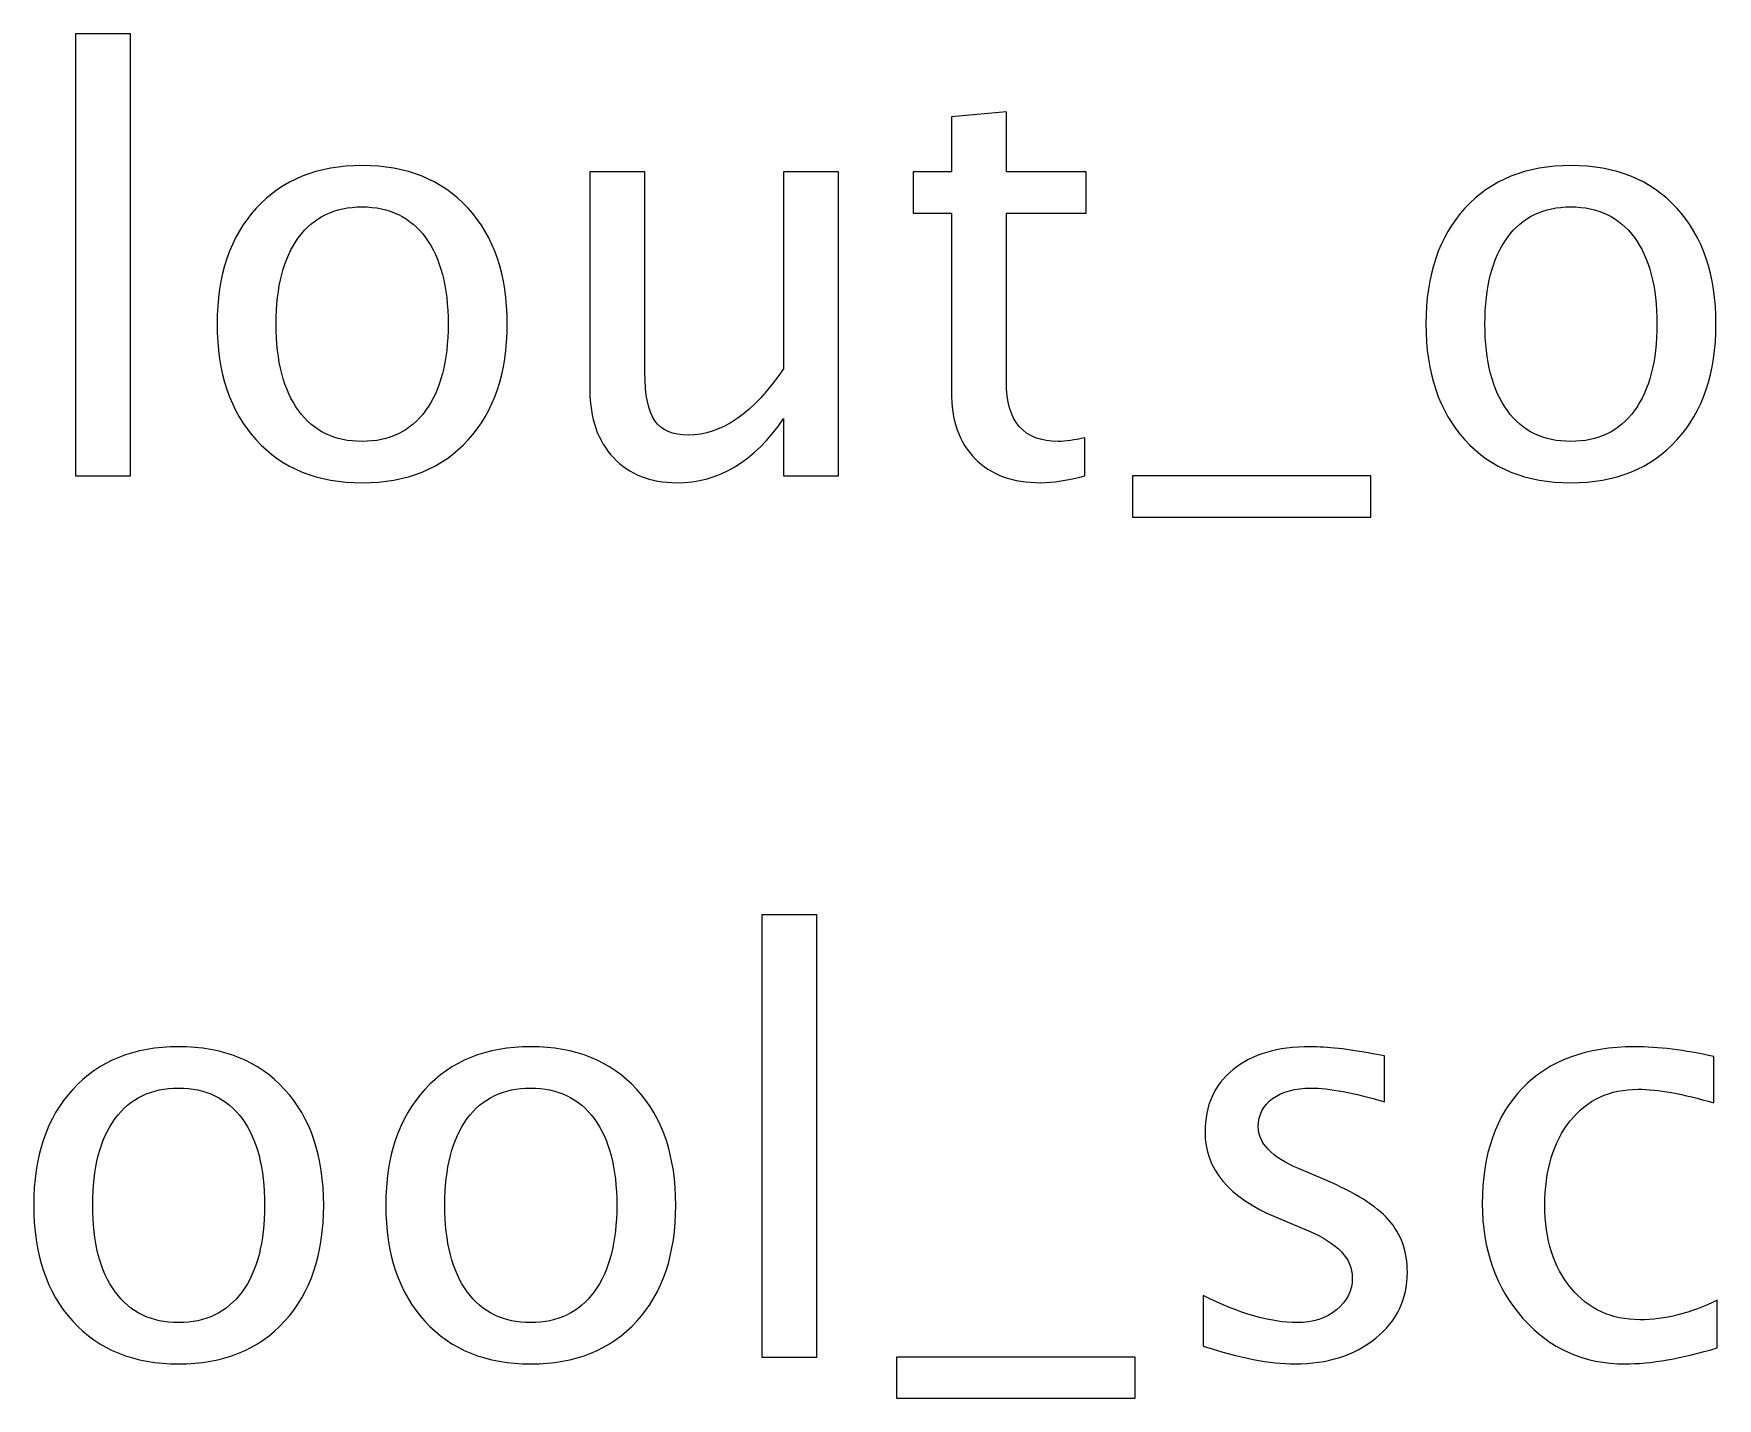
# Model space of a CAD drawing. Header units: centimetres. Extents: x -28.3 to 24.4, y -22.4 to 29.
# Drawn here: x -20.01 to -13.8, y 23.96 to 29 of the extents above; entities that cross this region are included whole.
import ezdxf

# ---------------------------------------------------------------- set-up
doc = ezdxf.new("R2010")
doc.units = ezdxf.units.CM
doc.header["$MEASUREMENT"] = 0
doc.layers.add('Layer 1', color=7, linetype='Continuous')

msp = doc.modelspace()

# ---------------------------------------------------------------- linework, layer by layer
at = {"layer": 'Layer 1'}
for points, knots in [([(-19.85876, 27.36644), (-19.85876, 27.36644), (-19.85876, 28.99839), (-19.85876, 28.99839), (-19.85876, 28.99839), (-19.85876, 28.99839), (-19.65556, 28.99839), (-19.65556, 28.99839), (-19.65556, 28.99839), (-19.65556, 28.99839), (-19.65556, 27.36644), (-19.65556, 27.36644), (-19.65556, 27.36644), (-19.65556, 27.36644), (-19.85876, 27.36644), (-19.85876, 27.36644)], [0, 0, 0, 0, 0.2, 0.2, 0.2, 0.2, 0.4, 0.4, 0.4, 0.4, 0.6, 0.6, 0.6, 0.6, 1, 1, 1, 1]), ([(-16.1313, 27.36679), (-16.19409, 27.34951), (-16.24877, 27.34104), (-16.29499, 27.34104), (-16.29499, 27.34104), (-16.3987, 27.34104), (-16.47949, 27.37067), (-16.53735, 27.42994), (-16.53735, 27.42994), (-16.59556, 27.48921), (-16.62448, 27.5714), (-16.62448, 27.67688), (-16.62448, 27.67688), (-16.62448, 27.67688), (-16.62448, 28.33587), (-16.62448, 28.33587), (-16.62448, 28.33587), (-16.62448, 28.33587), (-16.76489, 28.33587), (-16.76489, 28.33587), (-16.76489, 28.33587), (-16.76489, 28.33587), (-16.76489, 28.48828), (-16.76489, 28.48828), (-16.76489, 28.48828), (-16.76489, 28.48828), (-16.62448, 28.48828), (-16.62448, 28.48828), (-16.62448, 28.48828), (-16.62448, 28.48828), (-16.62448, 28.69112), (-16.62448, 28.69112), (-16.62448, 28.69112), (-16.62448, 28.69112), (-16.42128, 28.71053), (-16.42128, 28.71053), (-16.42128, 28.71053), (-16.42128, 28.71053), (-16.42128, 28.48828), (-16.42128, 28.48828), (-16.42128, 28.48828), (-16.42128, 28.48828), (-16.12707, 28.48828), (-16.12707, 28.48828), (-16.12707, 28.48828), (-16.12707, 28.48828), (-16.12707, 28.33587), (-16.12707, 28.33587), (-16.12707, 28.33587), (-16.12707, 28.33587), (-16.42128, 28.33587), (-16.42128, 28.33587), (-16.42128, 28.33587), (-16.42128, 28.33587), (-16.42128, 27.71357), (-16.42128, 27.71357), (-16.42128, 27.71357), (-16.42128, 27.56682), (-16.35743, 27.49344), (-16.23008, 27.49344), (-16.23008, 27.49344), (-16.20291, 27.49344), (-16.1701, 27.49803), (-16.1313, 27.50685), (-16.1313, 27.50685), (-16.1313, 27.50685), (-16.1313, 27.36679), (-16.1313, 27.36679)], [0, 0, 0, 0, 0.0555556, 0.0555556, 0.0555556, 0.0555556, 0.1111111, 0.1111111, 0.1111111, 0.1111111, 0.1666667, 0.1666667, 0.1666667, 0.1666667, 0.2222222, 0.2222222, 0.2222222, 0.2222222, 0.2777778, 0.2777778, 0.2777778, 0.2777778, 0.3333333, 0.3333333, 0.3333333, 0.3333333, 0.3888889, 0.3888889, 0.3888889, 0.3888889, 0.4444444, 0.4444444, 0.4444444, 0.4444444, 0.5, 0.5, 0.5, 0.5, 0.5555556, 0.5555556, 0.5555556, 0.5555556, 0.6111111, 0.6111111, 0.6111111, 0.6111111, 0.6666667, 0.6666667, 0.6666667, 0.6666667, 0.7222222, 0.7222222, 0.7222222, 0.7222222, 0.7777778, 0.7777778, 0.7777778, 0.7777778, 0.8333333, 0.8333333, 0.8333333, 0.8333333, 0.8888889, 0.8888889, 0.8888889, 0.8888889, 1, 1, 1, 1]), ([(-18.80042, 27.34104), (-18.96517, 27.34104), (-19.0957, 27.3936), (-19.19165, 27.49873), (-19.19165, 27.49873), (-19.28796, 27.60386), (-19.33594, 27.74674), (-19.33594, 27.927), (-19.33594, 27.927), (-19.33594, 28.10692), (-19.28796, 28.24944), (-19.19165, 28.35422), (-19.19165, 28.35422), (-19.0957, 28.45899), (-18.96517, 28.51156), (-18.80042, 28.51156), (-18.80042, 28.51156), (-18.63567, 28.51156), (-18.50515, 28.45899), (-18.40919, 28.35422), (-18.40919, 28.35422), (-18.31288, 28.24944), (-18.2649, 28.10692), (-18.2649, 27.927), (-18.2649, 27.927), (-18.2649, 27.74674), (-18.31288, 27.60386), (-18.40919, 27.49873), (-18.40919, 27.49873), (-18.50515, 27.3936), (-18.63567, 27.34104), (-18.80042, 27.34104)], [0, 0, 0, 0, 0.1111111, 0.1111111, 0.1111111, 0.1111111, 0.2222222, 0.2222222, 0.2222222, 0.2222222, 0.3333333, 0.3333333, 0.3333333, 0.3333333, 0.4444444, 0.4444444, 0.4444444, 0.4444444, 0.5555556, 0.5555556, 0.5555556, 0.5555556, 0.6666667, 0.6666667, 0.6666667, 0.6666667, 0.7777778, 0.7777778, 0.7777778, 0.7777778, 1, 1, 1, 1]), ([(-17.24397, 27.36644), (-17.24397, 27.36644), (-17.24397, 27.5774), (-17.24397, 27.5774), (-17.24397, 27.5774), (-17.35227, 27.41971), (-17.48385, 27.34104), (-17.63837, 27.34104), (-17.63837, 27.34104), (-17.73644, 27.34104), (-17.81441, 27.37173), (-17.87226, 27.43347), (-17.87226, 27.43347), (-17.93047, 27.4952), (-17.9594, 27.57811), (-17.9594, 27.68288), (-17.9594, 27.68288), (-17.9594, 27.68288), (-17.9594, 28.48828), (-17.9594, 28.48828), (-17.9594, 28.48828), (-17.9594, 28.48828), (-17.7562, 28.48828), (-17.7562, 28.48828), (-17.7562, 28.48828), (-17.7562, 28.48828), (-17.7562, 27.7492), (-17.7562, 27.7492), (-17.7562, 27.7492), (-17.7562, 27.66489), (-17.74385, 27.60527), (-17.71951, 27.56999), (-17.71951, 27.56999), (-17.69482, 27.53436), (-17.65389, 27.51672), (-17.59639, 27.51672), (-17.59639, 27.51672), (-17.47221, 27.51672), (-17.35438, 27.59822), (-17.24397, 27.76155), (-17.24397, 27.76155), (-17.24397, 27.76155), (-17.24397, 28.48828), (-17.24397, 28.48828), (-17.24397, 28.48828), (-17.24397, 28.48828), (-17.04076, 28.48828), (-17.04076, 28.48828), (-17.04076, 28.48828), (-17.04076, 28.48828), (-17.04076, 27.36644), (-17.04076, 27.36644), (-17.04076, 27.36644), (-17.04076, 27.36644), (-17.24397, 27.36644), (-17.24397, 27.36644)], [0, 0, 0, 0, 0.0666667, 0.0666667, 0.0666667, 0.0666667, 0.1333333, 0.1333333, 0.1333333, 0.1333333, 0.2, 0.2, 0.2, 0.2, 0.2666667, 0.2666667, 0.2666667, 0.2666667, 0.3333333, 0.3333333, 0.3333333, 0.3333333, 0.4, 0.4, 0.4, 0.4, 0.4666667, 0.4666667, 0.4666667, 0.4666667, 0.5333333, 0.5333333, 0.5333333, 0.5333333, 0.6, 0.6, 0.6, 0.6, 0.6666667, 0.6666667, 0.6666667, 0.6666667, 0.7333333, 0.7333333, 0.7333333, 0.7333333, 0.8, 0.8, 0.8, 0.8, 0.8666667, 0.8666667, 0.8666667, 0.8666667, 1, 1, 1, 1]), ([(-14.33636, 27.34104), (-14.50111, 27.34104), (-14.63164, 27.3936), (-14.72759, 27.49873), (-14.72759, 27.49873), (-14.8239, 27.60386), (-14.87188, 27.74674), (-14.87188, 27.927), (-14.87188, 27.927), (-14.87188, 28.10692), (-14.8239, 28.24944), (-14.72759, 28.35422), (-14.72759, 28.35422), (-14.63164, 28.45899), (-14.50111, 28.51156), (-14.33636, 28.51156), (-14.33636, 28.51156), (-14.17161, 28.51156), (-14.04109, 28.45899), (-13.94513, 28.35422), (-13.94513, 28.35422), (-13.84882, 28.24944), (-13.80084, 28.10692), (-13.80084, 27.927), (-13.80084, 27.927), (-13.80084, 27.74674), (-13.84882, 27.60386), (-13.94513, 27.49873), (-13.94513, 27.49873), (-14.04109, 27.3936), (-14.17161, 27.34104), (-14.33636, 27.34104)], [0, 0, 0, 0, 0.1111111, 0.1111111, 0.1111111, 0.1111111, 0.2222222, 0.2222222, 0.2222222, 0.2222222, 0.3333333, 0.3333333, 0.3333333, 0.3333333, 0.4444444, 0.4444444, 0.4444444, 0.4444444, 0.5555556, 0.5555556, 0.5555556, 0.5555556, 0.6666667, 0.6666667, 0.6666667, 0.6666667, 0.7777778, 0.7777778, 0.7777778, 0.7777778, 1, 1, 1, 1]), ([(-18.80078, 27.49344), (-18.70023, 27.49344), (-18.62192, 27.53119), (-18.56618, 27.60703), (-18.56618, 27.60703), (-18.51079, 27.68253), (-18.48292, 27.78942), (-18.48292, 27.927), (-18.48292, 27.927), (-18.48292, 28.06424), (-18.51079, 28.17077), (-18.56618, 28.24627), (-18.56618, 28.24627), (-18.62192, 28.32141), (-18.70023, 28.35916), (-18.80078, 28.35916), (-18.80078, 28.35916), (-18.90167, 28.35916), (-18.97999, 28.32141), (-19.03502, 28.24627), (-19.03502, 28.24627), (-19.09041, 28.17077), (-19.11792, 28.06424), (-19.11792, 27.927), (-19.11792, 27.927), (-19.11792, 27.78942), (-19.09041, 27.68253), (-19.03502, 27.60703), (-19.03502, 27.60703), (-18.97999, 27.53119), (-18.90167, 27.49344), (-18.80078, 27.49344)], [0, 0, 0, 0, 0.1111111, 0.1111111, 0.1111111, 0.1111111, 0.2222222, 0.2222222, 0.2222222, 0.2222222, 0.3333333, 0.3333333, 0.3333333, 0.3333333, 0.4444444, 0.4444444, 0.4444444, 0.4444444, 0.5555556, 0.5555556, 0.5555556, 0.5555556, 0.6666667, 0.6666667, 0.6666667, 0.6666667, 0.7777778, 0.7777778, 0.7777778, 0.7777778, 1, 1, 1, 1]), ([(-14.33672, 27.49344), (-14.23617, 27.49344), (-14.15786, 27.53119), (-14.10212, 27.60703), (-14.10212, 27.60703), (-14.04673, 27.68253), (-14.01886, 27.78942), (-14.01886, 27.927), (-14.01886, 27.927), (-14.01886, 28.06424), (-14.04673, 28.17077), (-14.10212, 28.24627), (-14.10212, 28.24627), (-14.15786, 28.32141), (-14.23617, 28.35916), (-14.33672, 28.35916), (-14.33672, 28.35916), (-14.43761, 28.35916), (-14.51593, 28.32141), (-14.57096, 28.24627), (-14.57096, 28.24627), (-14.62635, 28.17077), (-14.65386, 28.06424), (-14.65386, 27.927), (-14.65386, 27.927), (-14.65386, 27.78942), (-14.62635, 27.68253), (-14.57096, 27.60703), (-14.57096, 27.60703), (-14.51593, 27.53119), (-14.43761, 27.49344), (-14.33672, 27.49344)], [0, 0, 0, 0, 0.1111111, 0.1111111, 0.1111111, 0.1111111, 0.2222222, 0.2222222, 0.2222222, 0.2222222, 0.3333333, 0.3333333, 0.3333333, 0.3333333, 0.4444444, 0.4444444, 0.4444444, 0.4444444, 0.5555556, 0.5555556, 0.5555556, 0.5555556, 0.6666667, 0.6666667, 0.6666667, 0.6666667, 0.7777778, 0.7777778, 0.7777778, 0.7777778, 1, 1, 1, 1]), ([(-15.95562, 27.21404), (-15.95562, 27.21404), (-15.95562, 27.36644), (-15.95562, 27.36644), (-15.95562, 27.36644), (-15.95562, 27.36644), (-15.07509, 27.36644), (-15.07509, 27.36644), (-15.07509, 27.36644), (-15.07509, 27.36644), (-15.07509, 27.21404), (-15.07509, 27.21404), (-15.07509, 27.21404), (-15.07509, 27.21404), (-15.95562, 27.21404), (-15.95562, 27.21404)], [0, 0, 0, 0, 0.2, 0.2, 0.2, 0.2, 0.4, 0.4, 0.4, 0.4, 0.6, 0.6, 0.6, 0.6, 1, 1, 1, 1]), ([(-17.32388, 24.11383), (-17.32388, 24.11383), (-17.32388, 25.74578), (-17.32388, 25.74578), (-17.32388, 25.74578), (-17.32388, 25.74578), (-17.12068, 25.74578), (-17.12068, 25.74578), (-17.12068, 25.74578), (-17.12068, 25.74578), (-17.12068, 24.11383), (-17.12068, 24.11383), (-17.12068, 24.11383), (-17.12068, 24.11383), (-17.32388, 24.11383), (-17.32388, 24.11383)], [0, 0, 0, 0, 0.2, 0.2, 0.2, 0.2, 0.4, 0.4, 0.4, 0.4, 0.6, 0.6, 0.6, 0.6, 1, 1, 1, 1]), ([(-19.47794, 24.08843), (-19.64269, 24.08843), (-19.77322, 24.14099), (-19.86917, 24.24612), (-19.86917, 24.24612), (-19.96548, 24.35125), (-20.01346, 24.49413), (-20.01346, 24.67439), (-20.01346, 24.67439), (-20.01346, 24.85431), (-19.96548, 24.99683), (-19.86917, 25.10161), (-19.86917, 25.10161), (-19.77322, 25.20638), (-19.64269, 25.25895), (-19.47794, 25.25895), (-19.47794, 25.25895), (-19.31319, 25.25895), (-19.18267, 25.20638), (-19.08671, 25.10161), (-19.08671, 25.10161), (-18.9904, 24.99683), (-18.94242, 24.85431), (-18.94242, 24.67439), (-18.94242, 24.67439), (-18.94242, 24.49413), (-18.9904, 24.35125), (-19.08671, 24.24612), (-19.08671, 24.24612), (-19.18267, 24.14099), (-19.31319, 24.08843), (-19.47794, 24.08843)], [0, 0, 0, 0, 0.1111111, 0.1111111, 0.1111111, 0.1111111, 0.2222222, 0.2222222, 0.2222222, 0.2222222, 0.3333333, 0.3333333, 0.3333333, 0.3333333, 0.4444444, 0.4444444, 0.4444444, 0.4444444, 0.5555556, 0.5555556, 0.5555556, 0.5555556, 0.6666667, 0.6666667, 0.6666667, 0.6666667, 0.7777778, 0.7777778, 0.7777778, 0.7777778, 1, 1, 1, 1]), ([(-18.1776, 24.08843), (-18.34235, 24.08843), (-18.47288, 24.14099), (-18.56883, 24.24612), (-18.56883, 24.24612), (-18.66514, 24.35125), (-18.71312, 24.49413), (-18.71312, 24.67439), (-18.71312, 24.67439), (-18.71312, 24.85431), (-18.66514, 24.99683), (-18.56883, 25.10161), (-18.56883, 25.10161), (-18.47288, 25.20638), (-18.34235, 25.25895), (-18.1776, 25.25895), (-18.1776, 25.25895), (-18.01285, 25.25895), (-17.88233, 25.20638), (-17.78637, 25.10161), (-17.78637, 25.10161), (-17.69006, 24.99683), (-17.64208, 24.85431), (-17.64208, 24.67439), (-17.64208, 24.67439), (-17.64208, 24.49413), (-17.69006, 24.35125), (-17.78637, 24.24612), (-17.78637, 24.24612), (-17.88233, 24.14099), (-18.01285, 24.08843), (-18.1776, 24.08843)], [0, 0, 0, 0, 0.1111111, 0.1111111, 0.1111111, 0.1111111, 0.2222222, 0.2222222, 0.2222222, 0.2222222, 0.3333333, 0.3333333, 0.3333333, 0.3333333, 0.4444444, 0.4444444, 0.4444444, 0.4444444, 0.5555556, 0.5555556, 0.5555556, 0.5555556, 0.6666667, 0.6666667, 0.6666667, 0.6666667, 0.7777778, 0.7777778, 0.7777778, 0.7777778, 1, 1, 1, 1]), ([(-15.69404, 24.15405), (-15.69404, 24.15405), (-15.69404, 24.34031), (-15.69404, 24.34031), (-15.69404, 24.34031), (-15.56104, 24.27399), (-15.44568, 24.24083), (-15.34726, 24.24083), (-15.34726, 24.24083), (-15.28869, 24.24083), (-15.24001, 24.25671), (-15.20156, 24.28846), (-15.20156, 24.28846), (-15.16311, 24.31985), (-15.1437, 24.35936), (-15.1437, 24.40699), (-15.1437, 24.40699), (-15.1437, 24.47649), (-15.19768, 24.53399), (-15.30563, 24.5795), (-15.30563, 24.5795), (-15.30563, 24.5795), (-15.42451, 24.62994), (-15.42451, 24.62994), (-15.42451, 24.62994), (-15.59984, 24.70262), (-15.68769, 24.80774), (-15.68769, 24.94427), (-15.68769, 24.94427), (-15.68769, 25.04199), (-15.65311, 25.1189), (-15.58397, 25.17499), (-15.58397, 25.17499), (-15.51483, 25.23108), (-15.41993, 25.25895), (-15.29963, 25.25895), (-15.29963, 25.25895), (-15.23719, 25.25895), (-15.15958, 25.25048), (-15.0675, 25.2332), (-15.0675, 25.2332), (-15.0675, 25.2332), (-15.02517, 25.22508), (-15.02517, 25.22508), (-15.02517, 25.22508), (-15.02517, 25.22508), (-15.02517, 25.05575), (-15.02517, 25.05575), (-15.02517, 25.05575), (-15.13841, 25.08961), (-15.22872, 25.10655), (-15.2961, 25.10655), (-15.2961, 25.10655), (-15.35537, 25.10655), (-15.40229, 25.0935), (-15.43792, 25.06774), (-15.43792, 25.06774), (-15.4732, 25.04199), (-15.49084, 25.00742), (-15.49084, 24.96403), (-15.49084, 24.96403), (-15.49084, 24.903), (-15.44145, 24.85114), (-15.34232, 24.80916), (-15.34232, 24.80916), (-15.34232, 24.80916), (-15.2446, 24.76788), (-15.2446, 24.76788), (-15.2446, 24.76788), (-15.13382, 24.72131), (-15.05551, 24.67193), (-15.00965, 24.62007), (-15.00965, 24.62007), (-14.96343, 24.56821), (-14.9405, 24.5033), (-14.9405, 24.42569), (-14.9405, 24.42569), (-14.9405, 24.32726), (-14.97931, 24.24647), (-15.05727, 24.18333), (-15.05727, 24.18333), (-15.13488, 24.12018), (-15.23437, 24.08843), (-15.35537, 24.08843), (-15.35537, 24.08843), (-15.4485, 24.08843), (-15.56104, 24.1103), (-15.69404, 24.15405)], [0, 0, 0, 0, 0.0434783, 0.0434783, 0.0434783, 0.0434783, 0.0869565, 0.0869565, 0.0869565, 0.0869565, 0.1304348, 0.1304348, 0.1304348, 0.1304348, 0.173913, 0.173913, 0.173913, 0.173913, 0.2173913, 0.2173913, 0.2173913, 0.2173913, 0.2608696, 0.2608696, 0.2608696, 0.2608696, 0.3043478, 0.3043478, 0.3043478, 0.3043478, 0.3478261, 0.3478261, 0.3478261, 0.3478261, 0.3913043, 0.3913043, 0.3913043, 0.3913043, 0.4347826, 0.4347826, 0.4347826, 0.4347826, 0.4782609, 0.4782609, 0.4782609, 0.4782609, 0.5217391, 0.5217391, 0.5217391, 0.5217391, 0.5652174, 0.5652174, 0.5652174, 0.5652174, 0.6086957, 0.6086957, 0.6086957, 0.6086957, 0.6521739, 0.6521739, 0.6521739, 0.6521739, 0.6956522, 0.6956522, 0.6956522, 0.6956522, 0.7391304, 0.7391304, 0.7391304, 0.7391304, 0.7826087, 0.7826087, 0.7826087, 0.7826087, 0.826087, 0.826087, 0.826087, 0.826087, 0.8695652, 0.8695652, 0.8695652, 0.8695652, 0.9130435, 0.9130435, 0.9130435, 0.9130435, 1, 1, 1, 1]), ([(-13.79574, 24.1477), (-13.92732, 24.10819), (-14.04092, 24.08843), (-14.13652, 24.08843), (-14.13652, 24.08843), (-14.28821, 24.08843), (-14.4138, 24.14452), (-14.51364, 24.25635), (-14.51364, 24.25635), (-14.61348, 24.36854), (-14.66357, 24.51), (-14.66357, 24.68039), (-14.66357, 24.68039), (-14.66357, 24.86243), (-14.61418, 25.0046), (-14.5154, 25.1062), (-14.5154, 25.1062), (-14.41662, 25.20815), (-14.27869, 25.25895), (-14.10159, 25.25895), (-14.10159, 25.25895), (-14.01446, 25.25895), (-13.91639, 25.24695), (-13.80844, 25.22297), (-13.80844, 25.22297), (-13.80844, 25.22297), (-13.80844, 25.05151), (-13.80844, 25.05151), (-13.80844, 25.05151), (-13.92309, 25.08538), (-14.01657, 25.10231), (-14.08854, 25.10231), (-14.08854, 25.10231), (-14.19296, 25.10231), (-14.27657, 25.06316), (-14.33901, 24.98519), (-14.33901, 24.98519), (-14.40146, 24.90723), (-14.43285, 24.80316), (-14.43285, 24.67334), (-14.43285, 24.67334), (-14.43285, 24.54739), (-14.4004, 24.44579), (-14.33584, 24.36783), (-14.33584, 24.36783), (-14.27128, 24.29022), (-14.18697, 24.25141), (-14.08219, 24.25141), (-14.08219, 24.25141), (-13.98941, 24.25141), (-13.89416, 24.2754), (-13.79574, 24.32338), (-13.79574, 24.32338), (-13.79574, 24.32338), (-13.79574, 24.1477), (-13.79574, 24.1477)], [0, 0, 0, 0, 0.0666667, 0.0666667, 0.0666667, 0.0666667, 0.1333333, 0.1333333, 0.1333333, 0.1333333, 0.2, 0.2, 0.2, 0.2, 0.2666667, 0.2666667, 0.2666667, 0.2666667, 0.3333333, 0.3333333, 0.3333333, 0.3333333, 0.4, 0.4, 0.4, 0.4, 0.4666667, 0.4666667, 0.4666667, 0.4666667, 0.5333333, 0.5333333, 0.5333333, 0.5333333, 0.6, 0.6, 0.6, 0.6, 0.6666667, 0.6666667, 0.6666667, 0.6666667, 0.7333333, 0.7333333, 0.7333333, 0.7333333, 0.8, 0.8, 0.8, 0.8, 0.8666667, 0.8666667, 0.8666667, 0.8666667, 1, 1, 1, 1]), ([(-19.4783, 24.24083), (-19.37775, 24.24083), (-19.29944, 24.27858), (-19.2437, 24.35442), (-19.2437, 24.35442), (-19.18831, 24.42992), (-19.16044, 24.53681), (-19.16044, 24.67439), (-19.16044, 24.67439), (-19.16044, 24.81163), (-19.18831, 24.91816), (-19.2437, 24.99366), (-19.2437, 24.99366), (-19.29944, 25.0688), (-19.37775, 25.10655), (-19.4783, 25.10655), (-19.4783, 25.10655), (-19.57919, 25.10655), (-19.65751, 25.0688), (-19.71254, 24.99366), (-19.71254, 24.99366), (-19.76793, 24.91816), (-19.79544, 24.81163), (-19.79544, 24.67439), (-19.79544, 24.67439), (-19.79544, 24.53681), (-19.76793, 24.42992), (-19.71254, 24.35442), (-19.71254, 24.35442), (-19.65751, 24.27858), (-19.57919, 24.24083), (-19.4783, 24.24083)], [0, 0, 0, 0, 0.1111111, 0.1111111, 0.1111111, 0.1111111, 0.2222222, 0.2222222, 0.2222222, 0.2222222, 0.3333333, 0.3333333, 0.3333333, 0.3333333, 0.4444444, 0.4444444, 0.4444444, 0.4444444, 0.5555556, 0.5555556, 0.5555556, 0.5555556, 0.6666667, 0.6666667, 0.6666667, 0.6666667, 0.7777778, 0.7777778, 0.7777778, 0.7777778, 1, 1, 1, 1]), ([(-18.17796, 24.24083), (-18.07741, 24.24083), (-17.9991, 24.27858), (-17.94336, 24.35442), (-17.94336, 24.35442), (-17.88797, 24.42992), (-17.8601, 24.53681), (-17.8601, 24.67439), (-17.8601, 24.67439), (-17.8601, 24.81163), (-17.88797, 24.91816), (-17.94336, 24.99366), (-17.94336, 24.99366), (-17.9991, 25.0688), (-18.07741, 25.10655), (-18.17796, 25.10655), (-18.17796, 25.10655), (-18.27885, 25.10655), (-18.35717, 25.0688), (-18.4122, 24.99366), (-18.4122, 24.99366), (-18.46759, 24.91816), (-18.4951, 24.81163), (-18.4951, 24.67439), (-18.4951, 24.67439), (-18.4951, 24.53681), (-18.46759, 24.42992), (-18.4122, 24.35442), (-18.4122, 24.35442), (-18.35717, 24.27858), (-18.27885, 24.24083), (-18.17796, 24.24083)], [0, 0, 0, 0, 0.1111111, 0.1111111, 0.1111111, 0.1111111, 0.2222222, 0.2222222, 0.2222222, 0.2222222, 0.3333333, 0.3333333, 0.3333333, 0.3333333, 0.4444444, 0.4444444, 0.4444444, 0.4444444, 0.5555556, 0.5555556, 0.5555556, 0.5555556, 0.6666667, 0.6666667, 0.6666667, 0.6666667, 0.7777778, 0.7777778, 0.7777778, 0.7777778, 1, 1, 1, 1]), ([(-16.82646, 23.96143), (-16.82646, 23.96143), (-16.82646, 24.11383), (-16.82646, 24.11383), (-16.82646, 24.11383), (-16.82646, 24.11383), (-15.94593, 24.11383), (-15.94593, 24.11383), (-15.94593, 24.11383), (-15.94593, 24.11383), (-15.94593, 23.96143), (-15.94593, 23.96143), (-15.94593, 23.96143), (-15.94593, 23.96143), (-16.82646, 23.96143), (-16.82646, 23.96143)], [0, 0, 0, 0, 0.2, 0.2, 0.2, 0.2, 0.4, 0.4, 0.4, 0.4, 0.6, 0.6, 0.6, 0.6, 1, 1, 1, 1])]:
    msp.add_open_spline(points, degree=3, knots=knots, dxfattribs=at)

doc.saveas('drawing.dxf')
